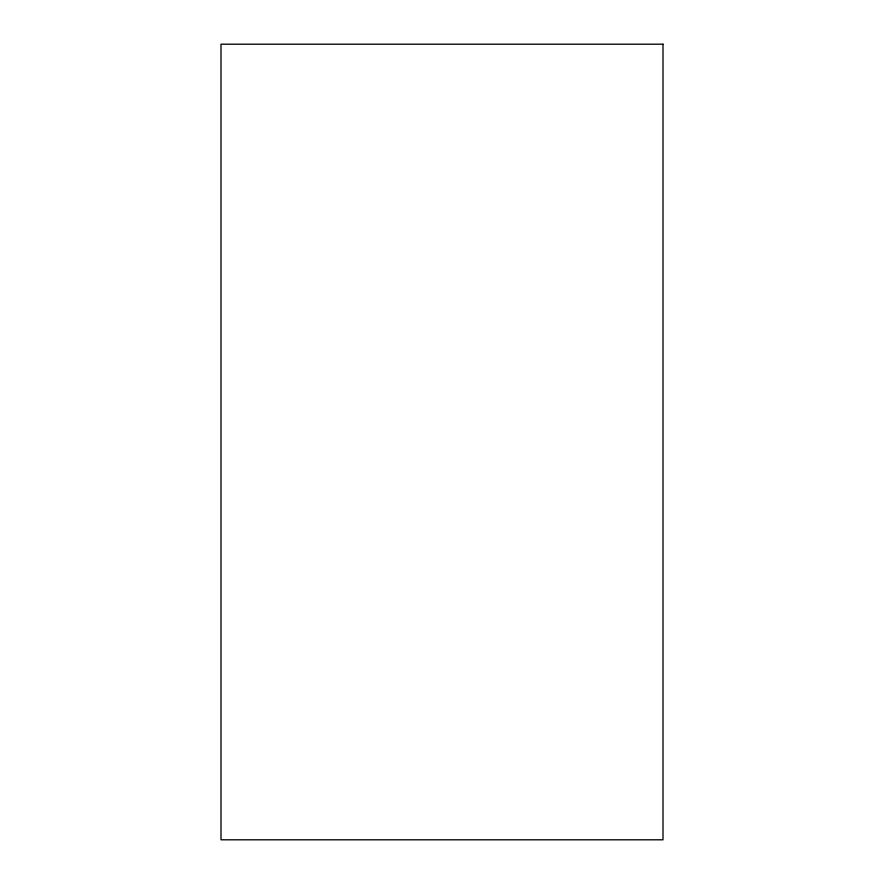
<?xml version="1.0" encoding="UTF-8"?>
<svg xmlns="http://www.w3.org/2000/svg" width="884" height="884" viewBox="0 0 884 884"><rect width="100%" height="100%" fill="white"/><g stroke="black" fill="none" stroke-linecap="round" stroke-linejoin="round"><path stroke-width="1.33" d="M663 44.2L221 44.2L221 839.8L663 839.8L663 44.2"/></g></svg>
